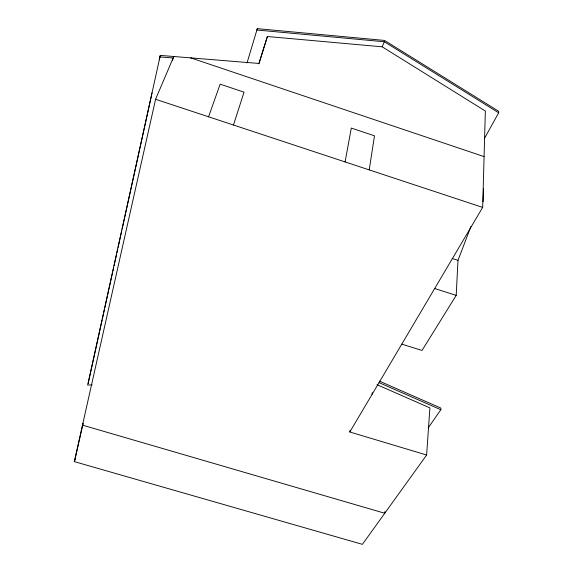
<?xml version="1.0" encoding="UTF-8"?>
<svg xmlns="http://www.w3.org/2000/svg" width="573" height="573" viewBox="0 0 573 573"><rect width="100%" height="100%" fill="white"/><g stroke="black" fill="none" stroke-linecap="round" stroke-linejoin="round"><path stroke-width="0.86" d="M498.675 112.781L498.696 111.298L384.533 40.432L257.306 28.65L256.854 30.018L384.318 41.75L498.675 112.781L484.378 138.609M376.998 384.676L429.9 407.89L426.634 455.012L349.824 431.992L482.667 207.397L485.352 111.026L382.205 46.821L267.398 36.507L258.924 63.453L160.282 55.395L87.626 385.063L92.088 384.848M483.125 201.76L483.483 188.839M401.788 344.144L422.015 350.447L456.201 295.389L457.992 260.364L470.963 226.421M428.196 427.895L440.816 409.724L440.916 408.112L379.476 381.16M384.927 511.574L384.762 513.258L82.491 425.145L83.085 423.533L74.884 460.033M372.056 394.396L372.271 392.648M349.824 431.992L350.06 430.251M369.22 169.902L374.498 135.822L351.306 128.058L345.096 161.923M88.199 383.552L100.468 327.699M100.848 325.951L102.195 319.841M102.574 318.094L103.341 314.606M103.727 312.858L104.494 309.37M104.88 307.622L107.366 296.277M107.753 294.529L108.519 291.041M108.906 289.293L111.398 277.948M111.778 276.2L112.544 272.712M112.931 270.965L113.698 267.476M114.077 265.729L116.57 254.383M116.956 252.636L117.723 249.148M118.102 247.4L121.748 230.819M122.128 229.071L152.038 92.926M159.323 59.764L160.282 55.395M426.634 455.012L362.401 544.35L74.304 461.616L155.598 99.236M172.552 60.58L173.153 57.966L159.609 56.906M247.027 62.915L257.306 28.65M258.903 63.839L267.398 36.507M233.469 125.029L244.041 92.16L220.139 84.159L208.579 116.799M74.304 461.616L75.486 458.379M382.205 46.821L384.318 41.75M173.798 56.462L155.577 99.279L482.667 207.397M434.685 288.52L456.201 295.389M452.176 258.48L457.992 260.364M190.608 57.844L484.078 156.601M379.09 382.649L440.816 409.724"/></g></svg>
